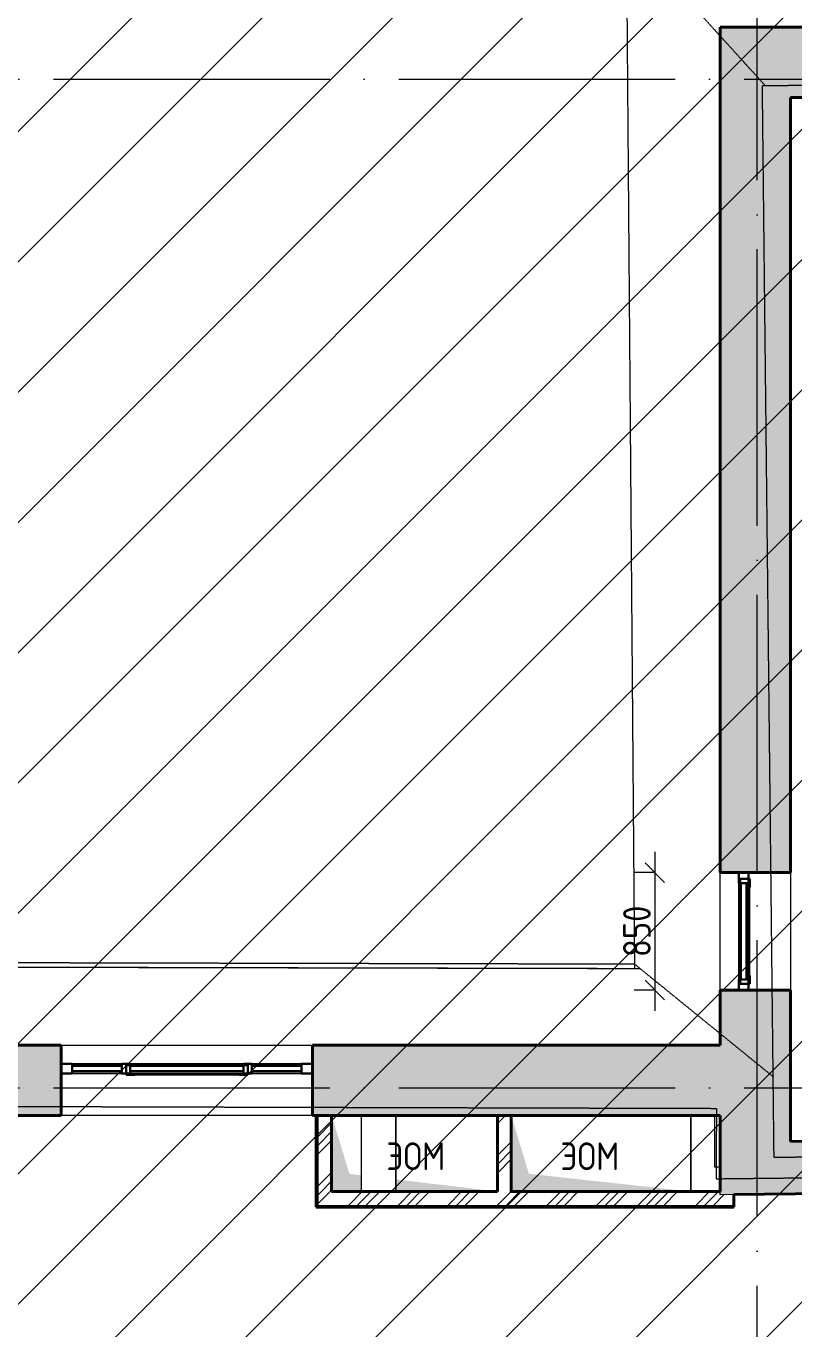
# Model space of a CAD drawing. Header units: millimetres. Extents: x 3050 to 430575, y -569542 to 36130.
# Drawn here: x 313137 to 318696, y -419110 to -409681 of the extents above; entities that cross this region are included whole.
import ezdxf

# ---------------------------------------------------------------- set-up
doc = ezdxf.new("R2010")
doc.units = ezdxf.units.MM
doc.linetypes.add('ADSK_Линия сетки', pattern=[25, 20, -2.5, 0, -2.5])
doc.linetypes.add('ADSK_Сверху', pattern=[4.5, 3, -1.5])
for name, color, linetype, lineweight in [('_ Окна', 7, 'Continuous', 30), ('Аннотация', 7, 'Continuous', 9), ('Витраж', 7, 'Continuous', 18), ('Крыша', 7, 'Continuous', 18), ('Окна', 7, 'Continuous', 18), ('Оси', 7, 'Continuous', 9), ('Панели витража', 7, 'Continuous', 18), ('Перекрытие', 7, 'Continuous', 18), ('Размеры', 7, 'Continuous', 9), ('Стены внутренние', 7, 'Continuous', 18), ('Стены наружные', 7, 'Continuous', 18), ('Стены штриховка', 7, 'Continuous', 18), ('Узлы', 7, 'Continuous', 18)]:
    doc.layers.add(name, color=color, linetype=linetype, lineweight=lineweight)
doc.layers.add('Линии', color=7, linetype='Continuous', lineweight=9, true_color=0x00a600)
doc.styles.add('GOST Common', font='GOST_Common.ttf', dxfattribs={"width": 0.9, "height": 200})
doc.styles.add('GOST Common_1', font='GOST_Common.ttf', dxfattribs={"width": 0.9, "height": 350})
doc.dimstyles.new('ADSK_Основной_2_мм_Округление_до_1_мм', dxfattribs={"dimscale": 304.8, "dimtxt": 201.142999, "dimasz": 0.463911, "dimexe": 0.492126, "dimexo": 0.492126, "dimgap": 0.098425, "dimtad": 1, "dimdec": 0, "dimdsep": 46, "dimtxsty": 'GOST Common', "dimblk1": 'OBLIQUE', "dimblk2": 'OBLIQUE', "dimsah": 1, "dimcen": 0.09, "dimdle": 0.492126, "dimazin": 2, "dimtfac": 1, "dimtdec": 4, "dimtix": 1, "dimtmove": 0, "dimatfit": 3, "dimfxl": 1, "dimtvp": 1, "dimtolj": 1, "dimtzin": 0, "dimlwd": 20, "dimlwe": 20, "dimarcsym": 2})
pattern_1 = [(45, (279419.6, -430621.92), (-179.6051, 179.6051), []), (45, (279483.1, -430621.92), (0, 359.2102), []), (45, (279356.1, -430621.92), (0, 359.2102), [])]

# ---------------------------------------------------------------- blocks, each defined once
blk = doc.blocks.new('Витраж-тент со смещением вовне - 60мм 30 сдвиг-V2-04 План 4-го этажа маркировочный')
at = {"layer": '_ Окна', "color": 253, "linetype": 'ADSK_Сверху', "true_color": 0xaaaaaa}
for p, q in [((-379, 25), (-379, -45)), ((-379, 25), (-349, 25)), ((-379, -45), (-379, 25)), ((379, 25), (349, 25)), ((379, -45), (379, 25)), ((379, -45), (379, 25)), ((-319, -45), (-379, -45)), ((-319, -35), (-319, -45)), ((319, -35), (319, -45)), ((319, -45), (379, -45))]:
    blk.add_line(p, q, dxfattribs=at)
at = {"layer": 'Окна', "color": 253, "linetype": 'ADSK_Сверху', "true_color": 0xaaaaaa}
blk.add_line((-319, -45), (319, -45), dxfattribs=at)
blk = doc.blocks.new('Прямоугольный импост - 70х20_56мм-1425354-04 План 4-го этажа маркировочный')
at = {"layer": 'Витраж', "color": 253, "linetype": 'ADSK_Сверху', "true_color": 0xaaaaaa}
for p, q in [((38946.9, 14814.6), (38876.9, 14814.6)), ((38876.9, 14738.6), (38876.9, 14814.6)), ((38946.9, 14738.6), (38946.9, 14814.6)), ((38876.9, 13964.6), (38876.9, 14040.6)), ((38876.9, 13964.6), (38946.9, 13964.6)), ((38946.9, 13964.6), (38946.9, 14040.6))]:
    blk.add_line(p, q, dxfattribs=at)
blk = doc.blocks.new('Прямоугольный импост - 70х20_56мм-1424845-04 План 4-го этажа маркировочный')
at = {"layer": 'Витраж', "color": 253, "linetype": 'ADSK_Сверху', "true_color": 0xaaaaaa}
for p, q in [((-76, 35), (0, 35)), ((0, 35), (0, -35)), ((0, -35), (-76, -35))]:
    blk.add_line(p, q, dxfattribs=at)
blk = doc.blocks.new('Прямоугольный импост - 70х20_56мм-1424846-04 План 4-го этажа маркировочный')
at = {"layer": 'Витраж', "color": 253, "linetype": 'ADSK_Сверху', "true_color": 0xaaaaaa}
for p, q in [((0, 35), (-76, 35)), ((0, -35), (0, 35)), ((-76, -35), (0, -35))]:
    blk.add_line(p, q, dxfattribs=at)
blk = doc.blocks.new('Прямоугольный импост - 70х60мм-V3-04 План 4-го этажа маркировочный')
at = {"layer": 'Витраж', "color": 253, "linetype": 'ADSK_Сверху', "true_color": 0xaaaaaa}
for p, q in [((38946.9, 14738.6), (38876.9, 14738.6)), ((38876.9, 14040.6), (38876.9, 14738.6)), ((38946.9, 14040.6), (38946.9, 14738.6)), ((38876.9, 14040.6), (38946.9, 14040.6))]:
    blk.add_line(p, q, dxfattribs=at)
blk = doc.blocks.new('Прямоугольный импост - 70х20_60мм-1225109-04 План 4-го этажа маркировочный')
at = {"layer": 'Витраж', "color": 253, "linetype": 'ADSK_Сверху', "true_color": 0xaaaaaa}
for p, q in [((39704.5, 2434.5), (39704.5, 2364.5)), ((39784.5, 2434.5), (39704.5, 2434.5)), ((39784.5, 2364.5), (39704.5, 2364.5)), ((40174.5, 2434.5), (40144.5, 2434.5)), ((40174.5, 2364.5), (40144.5, 2364.5))]:
    blk.add_line(p, q, dxfattribs=at)
blk = doc.blocks.new('Прямоугольный импост - 70х20_60мм-1236811-04 План 4-го этажа маркировочный')
at = {"layer": 'Витраж', "color": 253, "linetype": 'ADSK_Сверху', "true_color": 0xaaaaaa}
for p, q in [((-80, 35), (0, 35)), ((0, 35), (0, -35)), ((0, -35), (-80, -35))]:
    blk.add_line(p, q, dxfattribs=at)
blk = doc.blocks.new('Прямоугольный импост - 70х20_60мм-1236812-04 План 4-го этажа маркировочный')
at = {"layer": 'Витраж', "color": 253, "linetype": 'ADSK_Сверху', "true_color": 0xaaaaaa}
for p, q in [((0, 35), (-80, 35)), ((0, -35), (0, 35)), ((-80, -35), (0, -35))]:
    blk.add_line(p, q, dxfattribs=at)
blk = doc.blocks.new('Прямоугольный импост - 70х20_60мм-1225111-04 План 4-го этажа маркировочный')
at = {"layer": 'Витраж', "color": 253, "linetype": 'ADSK_Сверху', "true_color": 0xaaaaaa}
for p, q in [((40204.5, 2434.5), (40174.5, 2434.5)), ((40204.5, 2364.5), (40174.5, 2364.5)), ((41054.5, 2434.5), (41024.5, 2434.5)), ((41054.5, 2364.5), (41024.5, 2364.5))]:
    blk.add_line(p, q, dxfattribs=at)
blk = doc.blocks.new('Витраж-тент со смещением вовне - 60мм 30 сдвиг-1466982-04 План 4-го этажа маркировочный')
at = {"layer": '_ Окна', "color": 253, "linetype": 'ADSK_Сверху', "true_color": 0xaaaaaa}
for p, q in [((-440, 25), (-440, -45)), ((-440, 25), (-410, 25)), ((-440, -45), (-440, 25)), ((440, 25), (410, 25)), ((440, -45), (440, 25)), ((440, -45), (440, 25)), ((-380, -45), (-440, -45)), ((-380, -35), (-380, -45)), ((380, -35), (380, -45)), ((380, -45), (440, -45))]:
    blk.add_line(p, q, dxfattribs=at)
at = {"layer": 'Окна', "color": 253, "linetype": 'ADSK_Сверху', "true_color": 0xaaaaaa}
blk.add_line((-380, -45), (380, -45), dxfattribs=at)
blk = doc.blocks.new('Прямоугольный импост - 70х20_60мм-1225113-04 План 4-го этажа маркировочный')
at = {"layer": 'Витраж', "color": 253, "linetype": 'ADSK_Сверху', "true_color": 0xaaaaaa}
for p, q in [((41084.5, 2434.5), (41054.5, 2434.5)), ((41084.5, 2364.5), (41054.5, 2364.5)), ((41524.5, 2434.5), (41444.5, 2434.5)), ((41524.5, 2364.5), (41444.5, 2364.5)), ((41524.5, 2364.5), (41524.5, 2434.5))]:
    blk.add_line(p, q, dxfattribs=at)
blk = doc.blocks.new('Прямоугольный импост - 70х60мм-1236807-04 План 4-го этажа маркировочный')
at = {"layer": 'Витраж', "color": 253, "linetype": 'ADSK_Сверху', "true_color": 0xaaaaaa}
for p, q in [((-30, 35), (30, 35)), ((30, -35), (-30, -35))]:
    blk.add_line(p, q, dxfattribs=at)
blk = doc.blocks.new('Прямоугольный импост - 70х60мм-1225009-04 План 4-го этажа маркировочный')
at = {"layer": 'Витраж', "color": 253, "linetype": 'ADSK_Сверху', "true_color": 0xaaaaaa}
for p, q in [((41084.5, 2434.5), (41084.5, 2364.5)), ((41444.5, 2434.5), (41084.5, 2434.5)), ((41444.5, 2364.5), (41084.5, 2364.5)), ((41444.5, 2364.5), (41444.5, 2434.5))]:
    blk.add_line(p, q, dxfattribs=at)
blk = doc.blocks.new('Прямоугольный импост - 70х60мм-1242018-04 План 4-го этажа маркировочный')
at = {"layer": 'Витраж', "color": 253, "linetype": 'ADSK_Сверху', "true_color": 0xaaaaaa}
for p, q in [((40204.5, 2434.5), (40204.5, 2364.5)), ((41024.5, 2434.5), (40204.5, 2434.5)), ((41024.5, 2364.5), (40204.5, 2364.5)), ((41024.5, 2364.5), (41024.5, 2434.5))]:
    blk.add_line(p, q, dxfattribs=at)
blk = doc.blocks.new('Системная панель - _AR_Стекло_40мм_привязка по центру-V35-04 План 4-го этажа маркировочный')
at = {"layer": 'Панели витража', "lineweight": 30}
for p, q in [((349, 20), (-349, 20)), ((-349, 20), (-349, -20)), ((349, -20), (349, 20)), ((-349, -20), (349, -20))]:
    blk.add_line(p, q, dxfattribs=at)
blk = doc.blocks.new('Прямоугольный импост - 70х40_56мм-V36-04 План 4-го этажа маркировочный')
at = {"layer": 'Витраж'}
for p, q in [((38876.9, 14738.6), (38876.9, 14040.6)), ((38946.9, 14738.6), (38946.9, 14040.6))]:
    blk.add_line(p, q, dxfattribs=at)
blk = doc.blocks.new('Прямоугольный импост - 70х20_56мм-V37-04 План 4-го этажа маркировочный')
at = {"layer": 'Витраж', "lineweight": 30}
for p, q in [((-76, 35), (0, 35)), ((-76, -35), (-76, 35)), ((0, 35), (0, -35)), ((0, -35), (-76, -35))]:
    blk.add_line(p, q, dxfattribs=at)
blk = doc.blocks.new('Прямоугольный импост - 70х20_56мм-V38-04 План 4-го этажа маркировочный')
at = {"layer": 'Витраж', "lineweight": 30}
for p, q in [((0, 35), (-76, 35)), ((-76, 35), (-76, -35)), ((0, -35), (0, 35)), ((-76, -35), (0, -35))]:
    blk.add_line(p, q, dxfattribs=at)
blk = doc.blocks.new('Системная панель - _AR_Стекло_40мм_привязка по центру-V104-04 План 4-го этажа маркировочный')
at = {"layer": 'Панели витража', "lineweight": 30}
for p, q in [((180, 20), (-180, 20)), ((-180, 20), (-180, -20)), ((180, -20), (180, 20)), ((-180, -20), (180, -20))]:
    blk.add_line(p, q, dxfattribs=at)
blk = doc.blocks.new('Прямоугольный импост - 70х40_60мм-V69-04 План 4-го этажа маркировочный')
at = {"layer": 'Витраж'}
for p, q in [((-6143.8, 26502.2), (-6143.8, 26142.2)), ((-6073.8, 26502.2), (-6073.8, 26142.2))]:
    blk.add_line(p, q, dxfattribs=at)
blk = doc.blocks.new('Прямоугольный импост - 70х20_60мм-V105-04 План 4-го этажа маркировочный')
at = {"layer": 'Витраж', "lineweight": 30}
for p, q in [((-80, 35), (0, 35)), ((-80, -35), (-80, 35)), ((0, 35), (0, -35)), ((0, -35), (-80, -35))]:
    blk.add_line(p, q, dxfattribs=at)
blk = doc.blocks.new('Прямоугольный импост - 70х20_60мм-V106-04 План 4-го этажа маркировочный')
at = {"layer": 'Витраж', "lineweight": 30}
for p, q in [((0, 35), (-80, 35)), ((-80, 35), (-80, -35)), ((0, -35), (0, 35)), ((-80, -35), (0, -35))]:
    blk.add_line(p, q, dxfattribs=at)
blk = doc.blocks.new('Прямоугольный импост - 70х40_60мм-V81-04 План 4-го этажа маркировочный')
at = {"layer": 'Витраж'}
for p, q in [((3738.5, 34174.3), (3738.5, 34534.3)), ((3808.5, 34174.3), (3808.5, 34534.3))]:
    blk.add_line(p, q, dxfattribs=at)
blk = doc.blocks.new('Системная панель - _AR_Стекло_40мм_привязка по центру-V109-04 План 4-го этажа маркировочный')
at = {"layer": 'Панели витража', "lineweight": 30}
for p, q in [((410, 20), (-410, 20)), ((-410, 20), (-410, -20)), ((410, -20), (410, 20)), ((-410, -20), (410, -20))]:
    blk.add_line(p, q, dxfattribs=at)
blk = doc.blocks.new('Прямоугольный импост - 70х40_60мм-V110-04 План 4-го этажа маркировочный')
at = {"layer": 'Витраж'}
for p, q in [((15633.3, 13431.6), (14813.3, 13431.6)), ((15633.3, 13361.6), (14813.3, 13361.6))]:
    blk.add_line(p, q, dxfattribs=at)
blk = doc.blocks.new('Прямоугольный импост - 70х60мм-V108-04 План 4-го этажа маркировочный')
at = {"layer": 'Витраж', "lineweight": 30}
for p, q in [((-30, 35), (30, 35)), ((-30, -35), (-30, 35)), ((30, 35), (30, -35)), ((30, -35), (-30, -35))]:
    blk.add_line(p, q, dxfattribs=at)
blk = doc.blocks.new('_Oblique')
at = {"color": 0, "linetype": 'ByBlock', "lineweight": -2}
blk.add_line((-0.5, -0.5), (0.5, 0.5), dxfattribs=at)
blk = doc.blocks.new('*D9949')
at = {"layer": 'Defpoints', "color": 0, "lineweight": 40, "transparency": 16777216}
for p in [(317831.5, -415807.3), (317689, -416657.3), (317831.5, -416657.3)]:
    blk.add_point(p, dxfattribs=at)
at = {"layer": 'Размеры', "color": 0, "lineweight": 20, "transparency": 16777216}
for p, q in [((317689, -415657.3), (317689, -416807.3)), ((317681.5, -415807.3), (317539, -415807.3)), ((317681.5, -416657.3), (317539, -416657.3))]:
    blk.add_line(p, q, dxfattribs=at)
at = {"layer": 'Размеры', "color": 0, "lineweight": 20, "transparency": 16777216, "xscale": 141.4, "yscale": 141.4, "zscale": 141.4}
for p, rotation in [((317689, -415807.3), 90), ((317689, -416657.3), 270)]:
    blk.add_blockref('_Oblique', p, dxfattribs=dict(at, rotation=rotation))
at = {"layer": 'Размеры', "color": 0, "lineweight": 20, "transparency": 16777216, "insert": (317559, -416232.3), "char_height": 200, "width": 454.106, "attachment_point": 5, "rotation": 90, "style": 'GOST Common'}
blk.add_mtext('\\A1;850', dxfattribs=at)

msp = doc.modelspace()

# ---------------------------------------------------------------- hatches: boundary and pattern name
at = {"lineweight": 13, "true_color": 0x636466}
h = msp.add_hatch(dxfattribs=at)
h.set_pattern_fill('ANSI31', color=251, scale=210)
h.set_pattern_definition([(45, (-1812091.45, -109463.3), (-471.46345, 471.46345), [])])
h.paths.add_polyline_path([(336184.02, -379783.78), (293385.25, -379662.32), (293385.25, -437206.01), (336184.02, -437327.46)])
at = {"layer": 'Стены внутренние', "lineweight": 9}
h = msp.add_hatch(dxfattribs=at)
h.set_pattern_fill('FP_1', color=256, style=0, pattern_type=2)
h.set_pattern_definition(pattern_1)
h.paths.add_polyline_path([(315249.18, -418115.29), (315349.18, -418115.29), (315349.18, -417565.29), (315249.18, -417565.29), (315249.18, -418102.51)])
h = msp.add_hatch(dxfattribs=at)
h.set_pattern_fill('FP_1', color=256, style=0, pattern_type=2)
h.set_pattern_definition(pattern_1)
h.paths.add_polyline_path([(316549.18, -418115.29), (316649.18, -418115.29), (316649.18, -417565.29), (316549.18, -417565.29), (316549.18, -418113.78)])
at = {"layer": 'Стены внутренние', "true_color": 0xc0c0c0}
msp.add_hatch(color=9, dxfattribs=at).paths.add_polyline_path([(318161.51, -418138.01), (318671.51, -418133.12), (318671.51, -417565.29), (318161.51, -417565.29), (318161.51, -418137.05)])
h = msp.add_hatch(color=9, dxfattribs=at)
h.paths.add_polyline_path([(318671.51, -418133.12), (318986.05, -418130.11), (318982.4, -417750.12), (318671.51, -417753.1), (318671.51, -418115.29)])
h.paths.add_polyline_path([(320016, -418120.23), (321775.37, -418103.36), (321771.57, -417723.38), (320012.36, -417740.25), (320015.95, -418115.29)])
at = {"layer": 'Стены внутренние', "lineweight": 9}
h = msp.add_hatch(dxfattribs=at)
h.set_pattern_fill('FP_1', color=256, style=0, pattern_type=2)
h.set_pattern_definition(pattern_1)
h.paths.add_polyline_path([(318261.48, -418215.29), (318261.48, -418137.05), (318161.51, -418137.05), (318161.51, -418115.29), (315249.18, -418115.29), (315249.18, -418215.29), (318226.2, -418215.29)])
at = {"layer": 'Стены наружные', "true_color": 0xc0c0c0}
h = msp.add_hatch(color=9, dxfattribs=at)
h.paths.add_polyline_path([(325962.82, -410197.86), (325962.82, -409687.86), (324942.42, -409687.86), (324942.42, -410197.86), (325961.64, -410197.86)])
h.paths.add_polyline_path([(321693.27, -410197.86), (322942.42, -410197.86), (322942.42, -409687.86), (321010.39, -409687.86), (321010.39, -410197.86), (321605.21, -410197.86)])
h.paths.add_polyline_path([(318671.51, -410197.86), (319280.39, -410197.86), (319280.39, -409687.86), (318161.51, -409687.86), (318161.51, -410197.86), (318499.84, -410197.86)])
h = msp.add_hatch(color=9, dxfattribs=at)
h.paths.add_polyline_path([(318522.81, -417055.29), (318671.51, -417055.29), (318671.51, -416657.3), (318161.51, -416657.3), (318161.51, -417055.29), (318499.53, -417055.29)])
h.paths.add_polyline_path([(318161.51, -415807.3), (318671.51, -415807.3), (318671.51, -410197.86), (318161.51, -410197.86), (318161.51, -415013.15)])
h = msp.add_hatch(color=9, dxfattribs=at)
h.paths.add_polyline_path([(304977.47, -417565.29), (304977.47, -417055.29), (303971.97, -417055.29), (303971.97, -417565.29), (304710.13, -417565.29)])
h.paths.add_polyline_path([(290276.92, -417565.29), (293732.93, -417565.29), (293732.93, -417055.29), (290276.92, -417055.29), (290276.92, -417564.81)])
h.paths.add_polyline_path([(299358.27, -417565.29), (299358.27, -417055.29), (298363.98, -417055.29), (298363.98, -417565.29), (299078.43, -417565.29)])
h.paths.add_polyline_path([(318671.51, -417565.29), (318671.51, -417055.29), (315211.35, -417055.29), (315211.35, -417565.29), (318524.51, -417565.29)])
h.paths.add_polyline_path([(306797.47, -417565.29), (307779.41, -417565.29), (307779.41, -417055.29), (306797.47, -417055.29), (306797.47, -417522.62)])
h.paths.add_polyline_path([(295552.93, -417565.29), (296543.98, -417565.29), (296543.98, -417055.29), (295552.93, -417055.29), (295552.93, -417468.41)])
h.paths.add_polyline_path([(313391.35, -417565.29), (313391.35, -417055.29), (312386.4, -417055.29), (312386.4, -417565.29), (313157.67, -417565.29)])
h.paths.add_polyline_path([(302151.97, -417565.29), (302151.97, -417055.29), (301178.27, -417055.29), (301178.27, -417565.29), (301894.28, -417565.29)])
h.paths.add_polyline_path([(309599.41, -417565.29), (310566.4, -417565.29), (310566.4, -417055.29), (309599.41, -417055.29), (309599.41, -417537.8)])
at = {"layer": 'Узлы', "true_color": 0x808080}
h = msp.add_hatch(color=8, dxfattribs=at)
h.paths.add_polyline_path([(315349.18, -418115.29), (315563.08, -418115.29), (315563.08, -417997.34), (315477.38, -417987.09), (315349.18, -417565.29), (315349.18, -418050.78)])
h.paths.add_polyline_path([(315971.05, -418115.29), (316549.18, -418115.29), (315813.08, -418027.24), (315813.08, -418115.29), (315849.35, -418115.29)])
msp.add_hatch(color=8, dxfattribs=at).paths.add_polyline_path([(317692.95, -418115.29), (317949.18, -418115.29), (316777.38, -417987.09), (316649.18, -417565.29), (316649.18, -418115.29), (317663.03, -418115.29)])

# ---------------------------------------------------------------- linework, layer by layer
at = {"layer": 'Крыша', "color": 253, "linetype": 'ADSK_Сверху', "true_color": 0xaaaaaa}
for p, q in [((291822.17, -416443.31), (317543.14, -416500.64)), ((317543.14, -416500.64), (317543.21, -416470.56)), ((317574.59, -416496.03), (317543.21, -416470.56)), ((317580.57, -416500.89), (317574.59, -416496.03))]:
    msp.add_line(p, q, dxfattribs=at)
at = {"layer": 'Крыша', "color": 253, "linetype": 'ADSK_Сверху', "true_color": 0xaaaaaa, "flags": 128}
for points in [[(317543.21, -416470.56), (317536.67, -415641.29), (317530.13, -414812.03), (317523.6, -413982.76), (317517.06, -413153.5), (317510.53, -412324.24), (317503.99, -411494.97), (317497.45, -410665.71), (317490.92, -409836.44), (317484.38, -409007.18)], [(317484.38, -409007.18), (318372.02, -409984.75), (318486.83, -410111.18)], [(291459.34, -416442.53), (294361.97, -416449.13), (297264.39, -416455.6), (300166.75, -416462.07), (303068.99, -416468.54), (305971.31, -416475.01), (308873.66, -416481.48), (311775.91, -416487.95), (314678.23, -416494.42), (317580.57, -416500.89)], [(317543.21, -416470.56), (314645.01, -416464.09), (311746.81, -416457.63), (308848.61, -416451.17), (305950.41, -416444.71), (303052.21, -416438.25), (300154.01, -416431.79), (297255.8, -416425.33), (294357.59, -416418.87), (291459.41, -416412.41)]]:
    msp.add_lwpolyline(points, dxfattribs=at)
at = {"layer": 'Крыша', "color": 253, "linetype": 'ADSK_Сверху', "true_color": 0xaaaaaa}
msp.add_open_spline([(317580.57, -416500.89), (317902.14, -416761.97), (318223.7, -417023.05), (318545.27, -417284.14)], degree=3, dxfattribs=at)
at = {"layer": 'Линии', "color": 8, "lineweight": 18, "true_color": 0x808080}
for p, q in [((315563.08, -417565.29), (315563.08, -418115.29)), ((315813.08, -418115.29), (315813.08, -417565.29))]:
    msp.add_line(p, q, dxfattribs=at)
at = {"layer": 'Линии', "color": 252, "lineweight": 18, "true_color": 0x8c8c8c}
for p, q in [((315563.08, -417565.29), (315563.08, -418115.29)), ((315813.08, -417565.29), (315813.08, -418115.29))]:
    msp.add_line(p, q, dxfattribs=at)
at = {"layer": 'Оси', "linetype": 'ADSK_Линия сетки', "ltscale": 100}
for p, q in [((318429.52, -435797.51), (318429.52, -408953.12)), ((268333.38, -410065.13), (336561.32, -410065.13)), ((268333.38, -417365.13), (336561.32, -417365.13))]:
    msp.add_line(p, q, dxfattribs=at)
at = {"layer": 'Перекрытие', "color": 9, "linetype": 'ADSK_Сверху', "true_color": 0xaad4d4}
for p, q in [((318467.23, -410111.33), (321709.45, -410086.12)), ((318551.64, -417869.49), (318467.23, -410111.33)), ((298762.59, -417460.29), (318134.89, -417513.31)), ((316549.18, -417565.29), (315349.18, -417565.29)), ((315349.18, -417565.29), (315349.18, -418115.29)), ((316549.18, -418115.29), (316549.18, -417565.29)), ((317949.18, -417565.29), (316649.18, -417565.29)), ((316649.18, -417565.29), (316649.18, -418115.29)), ((317949.18, -418115.29), (317949.18, -417565.29)), ((318134.89, -417513.31), (318131.3, -418022.79)), ((320366.14, -417849.44), (318551.64, -417869.49)), ((318131.3, -418022.79), (321744.66, -417982.85)), ((315349.18, -418115.29), (316549.18, -418115.29)), ((316649.18, -418115.29), (317949.18, -418115.29))]:
    msp.add_line(p, q, dxfattribs=at)
at = {"layer": 'Перекрытие', "color": 136, "true_color": 0x008080}
for p, q in [((317949.18, -417565.29), (317949.18, -418115.29)), ((318122.03, -417939.68), (318123.21, -417565.29)), ((318161.51, -417939.78), (318122.03, -417939.68))]:
    msp.add_line(p, q, dxfattribs=at)
at = {"layer": 'Стены внутренние', "lineweight": 40}
for p, q in [((315237.18, -417565.29), (315237.18, -418227.29)), ((315349.18, -417565.29), (315239.18, -417565.29)), ((315349.18, -418115.29), (315349.18, -417565.29)), ((316549.18, -417565.29), (316549.18, -418115.29)), ((316649.18, -417565.29), (316549.18, -417565.29)), ((316649.18, -418115.29), (316649.18, -417565.29)), ((318161.51, -417565.29), (318161.51, -418115.29)), ((318671.51, -417753.1), (318671.51, -417565.29)), ((318982.4, -417750.12), (318671.51, -417753.1)), ((316549.18, -418115.29), (315349.18, -418115.29)), ((318161.51, -418115.29), (316649.18, -418115.29)), ((318261.48, -418137.05), (318986.05, -418130.11)), ((318261.48, -418227.29), (318261.48, -418137.05)), ((315237.18, -418227.29), (318261.48, -418227.29))]:
    msp.add_line(p, q, dxfattribs=at)
at = {"layer": 'Стены внутренние'}
for p, q in [((318161.51, -418138.01), (318161.51, -418115.29)), ((318261.48, -418137.05), (318161.51, -418138.01))]:
    msp.add_line(p, q, dxfattribs=at)
at = {"layer": 'Стены наружные', "lineweight": 40}
for p, q in [((319280.39, -409687.86), (318161.51, -409687.86)), ((318161.51, -409687.86), (318161.51, -415807.3)), ((318671.51, -410197.86), (319280.39, -410197.86)), ((318671.51, -415807.3), (318671.51, -410197.86)), ((318161.51, -415807.3), (318671.51, -415807.3)), ((318671.51, -416657.3), (318161.51, -416657.3)), ((318161.51, -416657.3), (318161.51, -417055.29)), ((318671.51, -417565.29), (318671.51, -416657.3)), ((313391.35, -417055.29), (312386.4, -417055.29)), ((313391.35, -417565.29), (313391.35, -417055.29)), ((318161.51, -417055.29), (315211.35, -417055.29)), ((315211.35, -417055.29), (315211.35, -417565.29)), ((312386.4, -417565.29), (313391.35, -417565.29)), ((315211.35, -417565.29), (315237.18, -417565.29)), ((315349.18, -417565.29), (316549.18, -417565.29)), ((316649.18, -417565.29), (318161.51, -417565.29))]:
    msp.add_line(p, q, dxfattribs=at)
at = {"layer": 'Стены наружные'}
for p, q in [((318161.51, -416657.3), (318161.51, -415807.3)), ((318671.51, -415807.3), (318671.51, -416657.3)), ((313391.35, -417055.29), (315211.35, -417055.29)), ((315211.35, -417565.29), (313391.35, -417565.29))]:
    msp.add_line(p, q, dxfattribs=at)
at = {"layer": 'Стены штриховка'}
for p, q in [((315239.18, -417565.29), (315237.18, -417565.29)), ((315239.18, -417565.29), (315239.18, -418227.29)), ((315249.18, -417565.29), (315249.18, -418215.29)), ((315239.18, -418215.29), (315237.18, -418215.29)), ((315237.18, -418225.29), (318261.48, -418225.29)), ((315249.18, -418215.29), (318261.48, -418215.29))]:
    msp.add_line(p, q, dxfattribs=at)

# ---------------------------------------------------------------- block references
at = {"layer": '_ Окна', "color": 253, "linetype": 'ADSK_Сверху', "true_color": 0xaaaaaa, "rotation": 90.00000000000027}
msp.add_blockref('Витраж-тент со смещением вовне - 60мм 30 сдвиг-V2-04 План 4-го этажа маркировочный', (318331.51, -416232.3), dxfattribs=at)
at = {"layer": '_ Окна', "color": 253, "linetype": 'ADSK_Сверху', "true_color": 0xaaaaaa}
msp.add_blockref('Витраж-тент со смещением вовне - 60мм 30 сдвиг-1466982-04 План 4-го этажа маркировочный', (314301.35, -417225.29), dxfattribs=at)
at = {"layer": 'Витраж', "color": 253, "linetype": 'ADSK_Сверху', "true_color": 0xaaaaaa}
for name in ['Прямоугольный импост - 70х20_56мм-1425354-04 План 4-го этажа маркировочный', 'Прямоугольный импост - 70х60мм-V3-04 План 4-го этажа маркировочный']:
    msp.add_blockref(name, (279419.61, -430621.92), dxfattribs=at)
at = {"layer": 'Витраж', "color": 253, "linetype": 'ADSK_Сверху', "true_color": 0xaaaaaa, "extrusion": (0, 0, -1)}
for name, p, rotation in [('Прямоугольный импост - 70х20_56мм-1424845-04 План 4-го этажа маркировочный', (-318331.51, -415807.3), 89.99999999999972), ('Прямоугольный импост - 70х60мм-1236807-04 План 4-го этажа маркировочный', (-313861.35, -417225.29), 180), ('Прямоугольный импост - 70х60мм-1236807-04 План 4-го этажа маркировочный', (-314741.35, -417225.29), 180), ('Прямоугольный импост - 70х20_60мм-1236811-04 План 4-го этажа маркировочный', (-315211.35, -417225.29), 180)]:
    msp.add_blockref(name, p, dxfattribs=dict(at, rotation=rotation))
at = {"layer": 'Витраж', "extrusion": (0, 0, -1)}
for name, p, rotation in [('Прямоугольный импост - 70х20_56мм-V37-04 План 4-го этажа маркировочный', (-318331.51, -415807.3), 89.99999999999972), ('Прямоугольный импост - 70х60мм-V108-04 План 4-го этажа маркировочный', (-313861.35, -417225.29), 180), ('Прямоугольный импост - 70х60мм-V108-04 План 4-го этажа маркировочный', (-314741.35, -417225.29), 180), ('Прямоугольный импост - 70х20_60мм-V105-04 План 4-го этажа маркировочный', (-315211.35, -417225.29), 180)]:
    msp.add_blockref(name, p, dxfattribs=dict(at, rotation=rotation))
at = {"layer": 'Витраж'}
for name, p in [('Прямоугольный импост - 70х40_56мм-V36-04 План 4-го этажа маркировочный', (279419.61, -430621.92)), ('Прямоугольный импост - 70х40_60мм-V110-04 План 4-го этажа маркировочный', (299078.02, -430621.92))]:
    msp.add_blockref(name, p, dxfattribs=at)
at = {"layer": 'Витраж', "color": 253, "linetype": 'ADSK_Сверху', "true_color": 0xaaaaaa}
for name, p, rotation in [('Прямоугольный импост - 70х20_56мм-1424846-04 План 4-го этажа маркировочный', (318331.51, -416657.3), 270.0000000000003), ('Прямоугольный импост - 70х20_60мм-1236812-04 План 4-го этажа маркировочный', (313391.35, -417225.29), 180), ('Прямоугольный импост - 70х20_60мм-1225113-04 План 4-го этажа маркировочный', (354915.8, -414825.78), 180), ('Прямоугольный импост - 70х60мм-1225009-04 План 4-го этажа маркировочный', (354915.8, -414825.78), 180), ('Прямоугольный импост - 70х20_60мм-1225111-04 План 4-го этажа маркировочный', (354915.8, -414825.78), 180), ('Прямоугольный импост - 70х60мм-1242018-04 План 4-го этажа маркировочный', (354915.8, -414825.78), 180), ('Прямоугольный импост - 70х20_60мм-1225109-04 План 4-го этажа маркировочный', (354915.8, -414825.78), 180), ('Прямоугольный импост - 70х60мм-1225009-04 План 4-го этажа маркировочный', (356215.8, -414825.78), 180)]:
    msp.add_blockref(name, p, dxfattribs=dict(at, rotation=rotation))
at = {"layer": 'Витраж'}
for name, p, rotation in [('Прямоугольный импост - 70х20_56мм-V38-04 План 4-го этажа маркировочный', (318331.51, -416657.3), 270.0000000000003), ('Прямоугольный импост - 70х20_60мм-V106-04 План 4-го этажа маркировочный', (313391.35, -417225.29), 180), ('Прямоугольный импост - 70х40_60мм-V69-04 План 4-го этажа маркировочный', (287329.11, -423334.04), 270.0000000000002), ('Прямоугольный импост - 70х40_60мм-V81-04 План 4-го этажа маркировочный', (349305.67, -420998.79), 90.00000000000065)]:
    msp.add_blockref(name, p, dxfattribs=dict(at, rotation=rotation))
at = {"layer": 'Панели витража', "rotation": 90.00000000000027}
msp.add_blockref('Системная панель - _AR_Стекло_40мм_привязка по центру-V35-04 План 4-го этажа маркировочный', (318331.51, -416232.3), dxfattribs=at)
at = {"layer": 'Панели витража'}
for name, p in [('Системная панель - _AR_Стекло_40мм_привязка по центру-V104-04 План 4-го этажа маркировочный', (313651.35, -417225.29)), ('Системная панель - _AR_Стекло_40мм_привязка по центру-V109-04 План 4-го этажа маркировочный', (314301.35, -417225.29)), ('Системная панель - _AR_Стекло_40мм_привязка по центру-V104-04 План 4-го этажа маркировочный', (314951.35, -417225.29))]:
    msp.add_blockref(name, p, dxfattribs=at)

# ---------------------------------------------------------------- texts
at = {"layer": 'Аннотация', "char_height": 200, "width": 555.5694, "attachment_point": 1, "style": 'GOST Common_1'}
for insert in [(315745.53, -417760.04), (317005.53, -417760.04)]:
    msp.add_mtext('ЭОМ', dxfattribs=dict(at, insert=insert))

# ---------------------------------------------------------------- dimensions: what is measured, and where the dimension line sits
at = {"layer": 'Размеры', "lineweight": 20}
dim = msp.add_linear_dim(base=(317689, -416657.3), p1=(317831.51, -415807.3), p2=(317831.51, -416657.3), angle=90, dimstyle='ADSK_Основной_2_мм_Округление_до_1_мм', override={"dimpost": '<>', "dimfxl": 850}, dxfattribs=at)
dim.commit()
dim.dimension.update_dxf_attribs({"geometry": '*D9949', "text_midpoint": (317559, -416232.3)})

doc.saveas('drawing.dxf')
